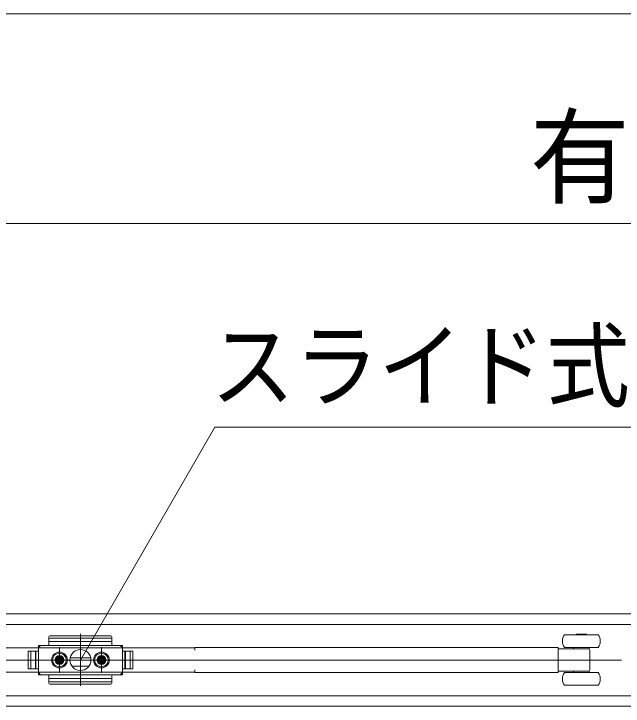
# Model space of a CAD drawing. Units: millimetres, scale not verified. Extents: x -6062 to 6062, y -3045 to 3045.
# Drawn here: x -4364.3 to -4073.8, y 1205.8 to 1536 of the extents above; entities that cross this region are included whole.
import ezdxf
from ezdxf.enums import TextEntityAlignment as Align

# ---------------------------------------------------------------- set-up
doc = ezdxf.new("R2010")
doc.units = ezdxf.units.MM
doc.header["$LTSCALE"] = 20
for name, color, linetype, lineweight in [('0-0_3一般', 7, 'Continuous', 9), ('0-1_2寸法-3', 7, 'Continuous', 9), ('0-2_2寸法-1', 7, 'Continuous', 9)]:
    doc.layers.add(name, color=color, linetype=linetype, lineweight=lineweight)
doc.styles.add('ＭＳ ゴシック', font='')
doc.styles.add('ＭＳ Ｐゴシック', font='')
doc.styles.get('ＭＳ ゴシック').set_extended_font_data('MS Gothic')
doc.styles.get('ＭＳ Ｐゴシック').set_extended_font_data('MS PGothic')

# ---------------------------------------------------------------- blocks, each defined once
blk = doc.blocks.new('グループ-61')
at = {"layer": '0-0_3一般'}
for p, q in [((-30318, 24896.9), (-53682, 24896.9)), ((-51190, 24786.7), (-50610, 24786.7)), ((-51190, 24766.1), (-50610, 24766.1)), ((-50900, 24805.4), (-50900, 24309.2)), ((-50600, 24756.1), (-50600, 24776.7)), ((-46174, 24796.9), (-46174, 24804.9)), ((-46174, 24804.9), (-46074, 24804.9)), ((-46074, 24804.9), (-46074, 24796.9)), ((-51300, 24676.9), (-51280, 24696.9)), ((-51300, 24696.9), (-51210, 24696.9)), ((-51300, 24696.9), (-51300, 24416.9)), ((-50510, 24696.9), (-51290, 24696.9)), ((-51200, 24706.9), (-51200, 24756.1)), ((-51200, 24733.9), (-50600, 24733.9)), ((-50900, 24714.2), (-50900, 24393.1)), ((-50600, 24756.1), (-50600, 24706.9)), ((-50520, 24696.9), (-50500, 24676.9)), ((-50500, 24416.9), (-50500, 24696.9)), ((-49830, 24673.9), (-52510, 24673.9)), ((-51398, 24641.9), (-51398, 24471.9)), ((-51300, 24641.9), (-51398, 24641.9)), ((-51398, 24481.9), (-51398, 24631.9)), ((-51300, 24641.9), (-51388, 24641.9)), ((-51374, 24471.9), (-51374, 24641.9)), ((-51328, 24471.9), (-51328, 24641.9)), ((-51324, 24641.9), (-51324, 24471.9)), ((-51300, 24686.9), (-51300, 24641.9)), ((-51300, 24641.9), (-51300, 24471.9)), ((-51100, 24433.9), (-51100, 24678.3)), ((-51100, 24661.9), (-51100, 24451.9)), ((-50700, 24433.9), (-50700, 24678.3)), ((-50700, 24661.9), (-50700, 24451.9)), ((-50700, 24633.4), (-50700, 24481.5)), ((-50500, 24641.9), (-50500, 24686.9)), ((-50500, 24471.9), (-50500, 24641.9)), ((-50402, 24641.9), (-50500, 24641.9)), ((-50476, 24471.9), (-50476, 24641.9)), ((-50472, 24641.9), (-50472, 24471.9)), ((-50426, 24641.9), (-50426, 24471.9)), ((-50402, 24471.9), (-50402, 24641.9)), ((-50402, 24631.9), (-50402, 24481.9)), ((-49810, 24673.9), (-49830, 24673.9)), ((-49810, 24676.9), (-46364, 24676.9)), ((-49810, 24649.9), (-49810, 24676.9)), ((-46344, 24676.9), (-46364, 24676.9)), ((-46344, 24660.2), (-46344, 24676.9)), ((-46124, 24662.9), (-46344, 24662.9)), ((-46344, 24660.2), (-46344, 24642.9)), ((-46344, 24470.9), (-46344, 24642.9)), ((-46199, 24662.9), (-46199, 24676.9)), ((-46069.9, 24662.9), (-46124, 24662.9)), ((-46049, 24676.9), (-46049, 24662.9)), ((-46044, 24645.5), (-46044, 24645.3)), ((-46044, 24468.4), (-46044, 24645.3)), ((-51140.1, 24565.5), (-51120.5, 24566.6)), ((-51119.8, 24562.9), (-51140.1, 24565.5)), ((-51120.5, 24566.6), (-51113.2, 24570)), ((-51116.7, 24562.9), (-51120.5, 24566.6)), ((-51109.4, 24566.3), (-51116.7, 24562.9)), ((-51109.7, 24577.4), (-51113.2, 24570)), ((-51113.2, 24570), (-51109.4, 24566.3)), ((-51108.6, 24597.1), (-51109.7, 24577.4)), ((-51106, 24573.6), (-51109.7, 24577.4)), ((-51109.4, 24566.3), (-51106, 24573.6)), ((-51106.1, 24576.7), (-51108.6, 24597.1)), ((-51106, 24573.6), (-51106.1, 24576.7)), ((-51100, 24512.9), (-51100, 24600.9)), ((-51094, 24573.6), (-51090.3, 24577.4)), ((-51094, 24573.6), (-51093.9, 24576.7)), ((-51090.6, 24566.3), (-51094, 24573.6)), ((-51093.9, 24576.7), (-51091.4, 24597.1)), ((-51091.4, 24597.1), (-51090.3, 24577.4)), ((-51086.8, 24570), (-51090.6, 24566.3)), ((-51090.6, 24566.3), (-51083.3, 24562.9)), ((-51090.3, 24577.4), (-51086.8, 24570)), ((-51079.5, 24566.6), (-51086.8, 24570)), ((-51083.3, 24562.9), (-51079.5, 24566.6)), ((-51080.2, 24562.9), (-51059.9, 24565.5)), ((-51059.9, 24565.5), (-51079.5, 24566.6)), ((-50700, 24512.9), (-50700, 24600.9)), ((-53862, 24556.9), (-45742, 24556.9)), ((-50348.3, 24556.9), (-51446.3, 24556.9)), ((-51436.9, 24556.9), (-50338.9, 24556.9)), ((-50977, 24556.9), (-51225, 24556.9)), ((-51056, 24556.9), (-51144, 24556.9)), ((-51119.8, 24550.8), (-51140.1, 24548.3)), ((-51140.1, 24548.3), (-51120.5, 24547.2)), ((-51116.7, 24550.9), (-51120.5, 24547.2)), ((-51120.5, 24547.2), (-51113.2, 24543.7)), ((-51116.7, 24562.9), (-51119.8, 24562.9)), ((-51116.7, 24550.9), (-51119.8, 24550.8)), ((-51109.4, 24547.5), (-51116.7, 24550.9)), ((-51113.2, 24543.7), (-51109.4, 24547.5)), ((-51109.7, 24536.4), (-51113.2, 24543.7)), ((-51106, 24540.1), (-51109.7, 24536.4)), ((-51108.6, 24516.7), (-51109.7, 24536.4)), ((-51109.4, 24547.5), (-51106, 24540.1)), ((-51106.1, 24537.1), (-51108.6, 24516.7)), ((-51106, 24540.1), (-51106.1, 24537.1)), ((-51090.6, 24547.5), (-51094, 24540.1)), ((-51094, 24540.1), (-51093.9, 24537.1)), ((-51094, 24540.1), (-51090.3, 24536.4)), ((-51093.9, 24537.1), (-51091.4, 24516.7)), ((-51091.4, 24516.7), (-51090.3, 24536.4)), ((-51090.6, 24547.5), (-51083.3, 24550.9)), ((-51086.8, 24543.7), (-51090.6, 24547.5)), ((-51090.3, 24536.4), (-51086.8, 24543.7)), ((-51079.5, 24547.2), (-51086.8, 24543.7)), ((-51083.3, 24562.9), (-51080.2, 24562.9)), ((-51083.3, 24550.9), (-51080.2, 24550.8)), ((-51083.3, 24550.9), (-51079.5, 24547.2)), ((-51080.2, 24550.8), (-51059.9, 24548.3)), ((-51059.9, 24548.3), (-51079.5, 24547.2)), ((-50577, 24556.9), (-50825, 24556.9)), ((-50635, 24556.9), (-50805, 24556.9)), ((-50656, 24556.9), (-50744, 24556.9)), ((-50716.7, 24562.9), (-50719.8, 24562.9)), ((-50716.7, 24550.9), (-50719.8, 24550.8)), ((-50683.3, 24562.9), (-50680.2, 24562.9)), ((-50683.3, 24550.9), (-50680.2, 24550.8)), ((-51398, 24471.9), (-51300, 24471.9)), ((-51388, 24471.9), (-51300, 24471.9)), ((-51300, 24471.9), (-51300, 24426.9)), ((-51280, 24416.9), (-51300, 24436.9)), ((-50500, 24436.9), (-50520, 24416.9)), ((-50500, 24426.9), (-50500, 24471.9)), ((-50500, 24471.9), (-50402, 24471.9)), ((-49810, 24436.9), (-49810, 24463.9)), ((-46364, 24436.9), (-49810, 24436.9)), ((-46364, 24436.9), (-46344, 24436.9)), ((-46344, 24470.9), (-46344, 24453.6)), ((-46344, 24436.9), (-46344, 24453.6)), ((-46344, 24450.9), (-46124, 24450.9)), ((-45964, 24436.9), (-46284, 24436.9)), ((-46199, 24436.9), (-46199, 24450.9)), ((-46124, 24450.9), (-46069.9, 24450.9)), ((-46069.9, 24450.9), (-46055.2, 24450.9)), ((-46055.2, 24450.9), (-46049, 24450.9)), ((-46049, 24450.9), (-46049, 24436.9)), ((-46044, 24464.9), (-46044, 24465)), ((-51210, 24416.9), (-51300, 24416.9)), ((-51290, 24416.9), (-50510, 24416.9)), ((-51200, 24357.7), (-51200, 24406.9)), ((-50600, 24379.9), (-51200, 24379.9)), ((-50600, 24406.9), (-50600, 24357.7)), ((-50500, 24416.9), (-50590, 24416.9)), ((-51200, 24357.7), (-51200, 24347.7)), ((-51200, 24337.1), (-51200, 24347.7)), ((-50610, 24347.7), (-51190, 24347.7)), ((-50610, 24327.1), (-51190, 24327.1)), ((-45964, 24316.9), (-46284, 24316.9)), ((-53682, 24216.9), (-30318, 24216.9)), ((-6330, 24116.9), (-53990, 24116.9))]:
    blk.add_line(p, q, dxfattribs=at)
for points in [[(-6330, 24116.9), (-6330, 24996.9), (-53990, 24996.9), (-53990, 24116.9)], [(-51200, 24756.1), (-51200, 24766.1), (-51200, 24776.7)], [(-46284, 24796.9), (-46238.8, 24796.9), (-45964, 24796.9)], [(-50590, 24696.9), (-50500, 24696.9), (-50500, 24641.9), (-50412, 24641.9)], [(-46284, 24676.9), (-46238.8, 24676.9), (-45964, 24676.9)], [(-46049, 24662.9), (-46055.2, 24662.9), (-46069.9, 24662.9)], [(-46044, 24648.9), (-46044, 24649), (-46044, 24649), (-46044, 24649.1), (-46044, 24649.1), (-46044, 24649.2), (-46044, 24649.2), (-46044, 24649.2), (-46044, 24649.2), (-46044, 24649.2), (-46044, 24649.2), (-46044, 24649.2), (-46044, 24649.1), (-46044, 24649.1), (-46044, 24649), (-46044, 24648.9), (-46044, 24648.9), (-46044, 24648.8), (-46044, 24648.7), (-46044, 24648.5), (-46044, 24648.4), (-46044, 24648.3), (-46044, 24648.1), (-46044, 24648), (-46044, 24647.8), (-46044, 24647.7), (-46044, 24647.5), (-46044, 24647.4), (-46044, 24647.2), (-46044, 24647.1), (-46044, 24646.9), (-46044, 24646.7), (-46044, 24646.6), (-46044, 24646.4), (-46044, 24646.3), (-46044, 24646.1), (-46044, 24646), (-46044, 24645.8), (-46044, 24645.7), (-46044, 24645.5)], [(-50719.8, 24562.9), (-50740.1, 24565.5), (-50720.5, 24566.6)], [(-50709.4, 24566.3), (-50706, 24573.6), (-50709.7, 24577.4), (-50713.2, 24570)], [(-50706, 24573.6), (-50706.1, 24576.7), (-50708.6, 24597.1), (-50709.7, 24577.4)], [(-50694, 24573.6), (-50693.9, 24576.7), (-50691.4, 24597.1), (-50690.3, 24577.4)], [(-50690.6, 24566.3), (-50683.3, 24562.9), (-50679.5, 24566.6), (-50686.8, 24570)], [(-50680.2, 24562.9), (-50659.9, 24565.5), (-50679.5, 24566.6)], [(-50995, 24556.9), (-51015, 24556.9), (-51035, 24556.9), (-51205, 24556.9)], [(-50719.8, 24550.8), (-50740.1, 24548.3), (-50720.5, 24547.2)], [(-50709.4, 24547.5), (-50716.7, 24550.9), (-50720.5, 24547.2), (-50713.2, 24543.7)], [(-50706, 24540.1), (-50706.1, 24537.1), (-50708.6, 24516.7), (-50709.7, 24536.4)], [(-50690.6, 24547.5), (-50694, 24540.1), (-50690.3, 24536.4), (-50686.8, 24543.7)], [(-50694, 24540.1), (-50693.9, 24537.1), (-50691.4, 24516.7), (-50690.3, 24536.4)], [(-50680.2, 24550.8), (-50659.9, 24548.3), (-50679.5, 24547.2)], [(-50595, 24556.9), (-50615, 24556.9), (-50635, 24556.9)], [(-52530, 24463.9), (-52530, 24439.9), (-52510, 24439.9), (-49830, 24439.9), (-49810, 24439.9)], [(-50412, 24471.9), (-50500, 24471.9), (-50500, 24416.9)], [(-46044, 24468.4), (-46044, 24468.3), (-46044, 24468.1), (-46044, 24468), (-46044, 24467.8), (-46044, 24467.7), (-46044, 24467.5), (-46044, 24467.4), (-46044, 24467.2), (-46044, 24467.1), (-46044, 24466.9), (-46044, 24466.8), (-46044, 24466.6), (-46044, 24466.4), (-46044, 24466.3), (-46044, 24466.1), (-46044, 24466), (-46044, 24465.8), (-46044, 24465.7), (-46044, 24465.5), (-46044, 24465.4), (-46044, 24465.3), (-46044, 24465.2), (-46044, 24465.1), (-46044, 24465), (-46044, 24464.9), (-46044, 24464.8), (-46044, 24464.8), (-46044, 24464.7), (-46044, 24464.7), (-46044, 24464.7), (-46044, 24464.6), (-46044, 24464.6), (-46044, 24464.6), (-46044, 24464.7), (-46044, 24464.7), (-46044, 24464.7), (-46044, 24464.8), (-46044, 24464.8), (-46044, 24464.9)], [(-50600, 24357.7), (-50600, 24347.7), (-50600, 24337.1)]]:
    blk.add_lwpolyline(points, dxfattribs=at)
for points in [[(-50709.4, 24566.3), (-50716.7, 24562.9), (-50720.5, 24566.6), (-50713.2, 24570)], [(-50690.6, 24566.3), (-50694, 24573.6), (-50690.3, 24577.4), (-50686.8, 24570)], [(-50709.4, 24547.5), (-50706, 24540.1), (-50709.7, 24536.4), (-50713.2, 24543.7)], [(-50690.6, 24547.5), (-50683.3, 24550.9), (-50679.5, 24547.2), (-50686.8, 24543.7)]]:
    blk.add_lwpolyline(points, close=True, dxfattribs=at)
for centre, radius in [((-51100, 24556.9), 75), ((-50700, 24556.9), 75), ((-51100, 24556.9), 65), ((-51100, 24556.9), 42), ((-51100, 24556.9), 40), ((-51100, 24556.9), 40), ((-51100, 24556.9), 32.4), ((-51100, 24556.9), 30), ((-50700, 24556.9), 65), ((-50700, 24556.9), 42), ((-50700, 24556.9), 40), ((-50700, 24556.9), 40), ((-50700, 24556.9), 32.4), ((-50700, 24556.9), 30)]:
    blk.add_circle(centre, radius, dxfattribs=at)
for centre, radius, start, end in [((-51190, 24776.7), 10, 90, 180), ((-51190, 24756.1), 10, 90, 180), ((-50610, 24776.7), 10, 0, 90), ((-50610, 24756.1), 10, 0, 90), ((-46204, 24736.9), 100, 143.1301, 216.8699), ((-46044, 24736.9), 100, 323.1301, 36.8699), ((-51290, 24686.9), 10, 90, 180), ((-51210, 24706.9), 10, 270, 0), ((-50590, 24706.9), 10, 180, 270), ((-50510, 24686.9), 10, 0, 90), ((-51388, 24631.9), 10, 90, 180), ((-50412, 24631.9), 10, 0, 90), ((-46064, 24649.6), 20, 359.74972, 42.54335), ((-51095, 24556.9), 46, 169.19486, 180), ((-51100, 24551.9), 46, 79.19486, 100.80514), ((-51100, 24556.9), 20.7, 72.98773, 107.01227), ((-51105, 24556.9), 46, 0, 10.80514), ((-50695, 24556.9), 46, 169.19486, 180), ((-50700, 24551.9), 46, 79.19486, 100.80514), ((-50700, 24556.9), 20.7, 72.98773, 107.01227), ((-50705, 24556.9), 46, 0, 10.80514), ((-51095, 24556.9), 46, 180, 190.80514), ((-51100, 24556.9), 20.7, 162.98773, 197.01227), ((-51100, 24561.8), 46, 259.19486, 280.80514), ((-51100, 24556.9), 20.7, 252.98773, 287.01227), ((-51100, 24556.9), 20.7, 342.98773, 17.01227), ((-51105, 24556.9), 46, 349.19486, 0), ((-50695, 24556.9), 46, 180, 190.80514), ((-50700, 24556.9), 20.7, 162.98773, 197.01227), ((-50700, 24561.8), 46, 259.19486, 280.80514), ((-50700, 24556.9), 20.7, 252.98773, 287.01227), ((-50700, 24556.9), 20.7, 342.98773, 17.01227), ((-50705, 24556.9), 46, 349.19486, 0), ((-51388, 24481.9), 10, 180, 270), ((-50412, 24481.9), 10, 270, 0), ((-46204, 24376.9), 100, 143.1301, 216.8699), ((-46064, 24464.2), 20, 315.93951, 0.24905), ((-46044, 24376.9), 100, 323.1301, 36.8699), ((-51290, 24426.9), 10, 180, 270), ((-51210, 24406.9), 10, 0, 90), ((-50590, 24406.9), 10, 90, 180), ((-50510, 24426.9), 10, 270, 0), ((-51190, 24357.7), 10, 180, 270), ((-51190, 24337.1), 10, 180, 270), ((-50610, 24357.7), 10, 270, 0), ((-50610, 24337.1), 10, 270, 0)]:
    blk.add_arc(centre, radius, start, end, dxfattribs=at)
blk = doc.blocks.new('グループ-62')
at = {"layer": '0-0_3一般'}
blk.add_blockref('グループ-61', (0, 0), dxfattribs=at)

msp = doc.modelspace()

# ---------------------------------------------------------------- linework, layer by layer
at = {"layer": '0-1_2寸法-3'}
for p, q in [((-4332.33, 1232.84), (-4332.67, 1232.84)), ((-4332.33, 1232.84), (-4332.67, 1232.84)), ((-4327.61, 1228.84), (-4337.39, 1228.84)), ((-4328.5, 1224.84), (-4336.5, 1224.84))]:
    msp.add_line(p, q, dxfattribs=at)
msp.add_lwpolyline([(-4332.5, 1227.84), (-4268.41, 1338.84), (-3861.53, 1338.84)], dxfattribs=at)
msp.add_circle((-4332.5, 1227.84), 5.01, dxfattribs=at)
msp.add_circle((-4332.5, 1227.84), 5.01, dxfattribs=at)
at = {"layer": '0-2_2寸法-1'}
for p, q in [((-2116.21, 1536), (-4474.79, 1536)), ((-4474.79, 1436), (-3316.21, 1436))]:
    msp.add_line(p, q, dxfattribs=at)

# ---------------------------------------------------------------- block references
at = {"layer": '0-0_3一般', "xscale": 0.05, "yscale": 0.05}
msp.add_blockref('グループ-62', (-1787.5, 0), dxfattribs=at)

# ---------------------------------------------------------------- texts
at = {"layer": '0-1_2寸法-3', "style": 'ＭＳ ゴシック', "width": 0.9}
msp.add_text('スライド式受け金具', height=32.55, dxfattribs=at).set_placement((-4270.34, 1342.19), align=Align.BOTTOM_LEFT)
at = {"layer": '0-2_2寸法-1', "style": 'ＭＳ Ｐゴシック', "width": 0.95}
msp.add_text('有効開口幅\u3000DW1-16', height=36.66, dxfattribs=at).set_placement((-4118.18, 1438.45), align=Align.BOTTOM_LEFT)

doc.saveas('drawing.dxf')
